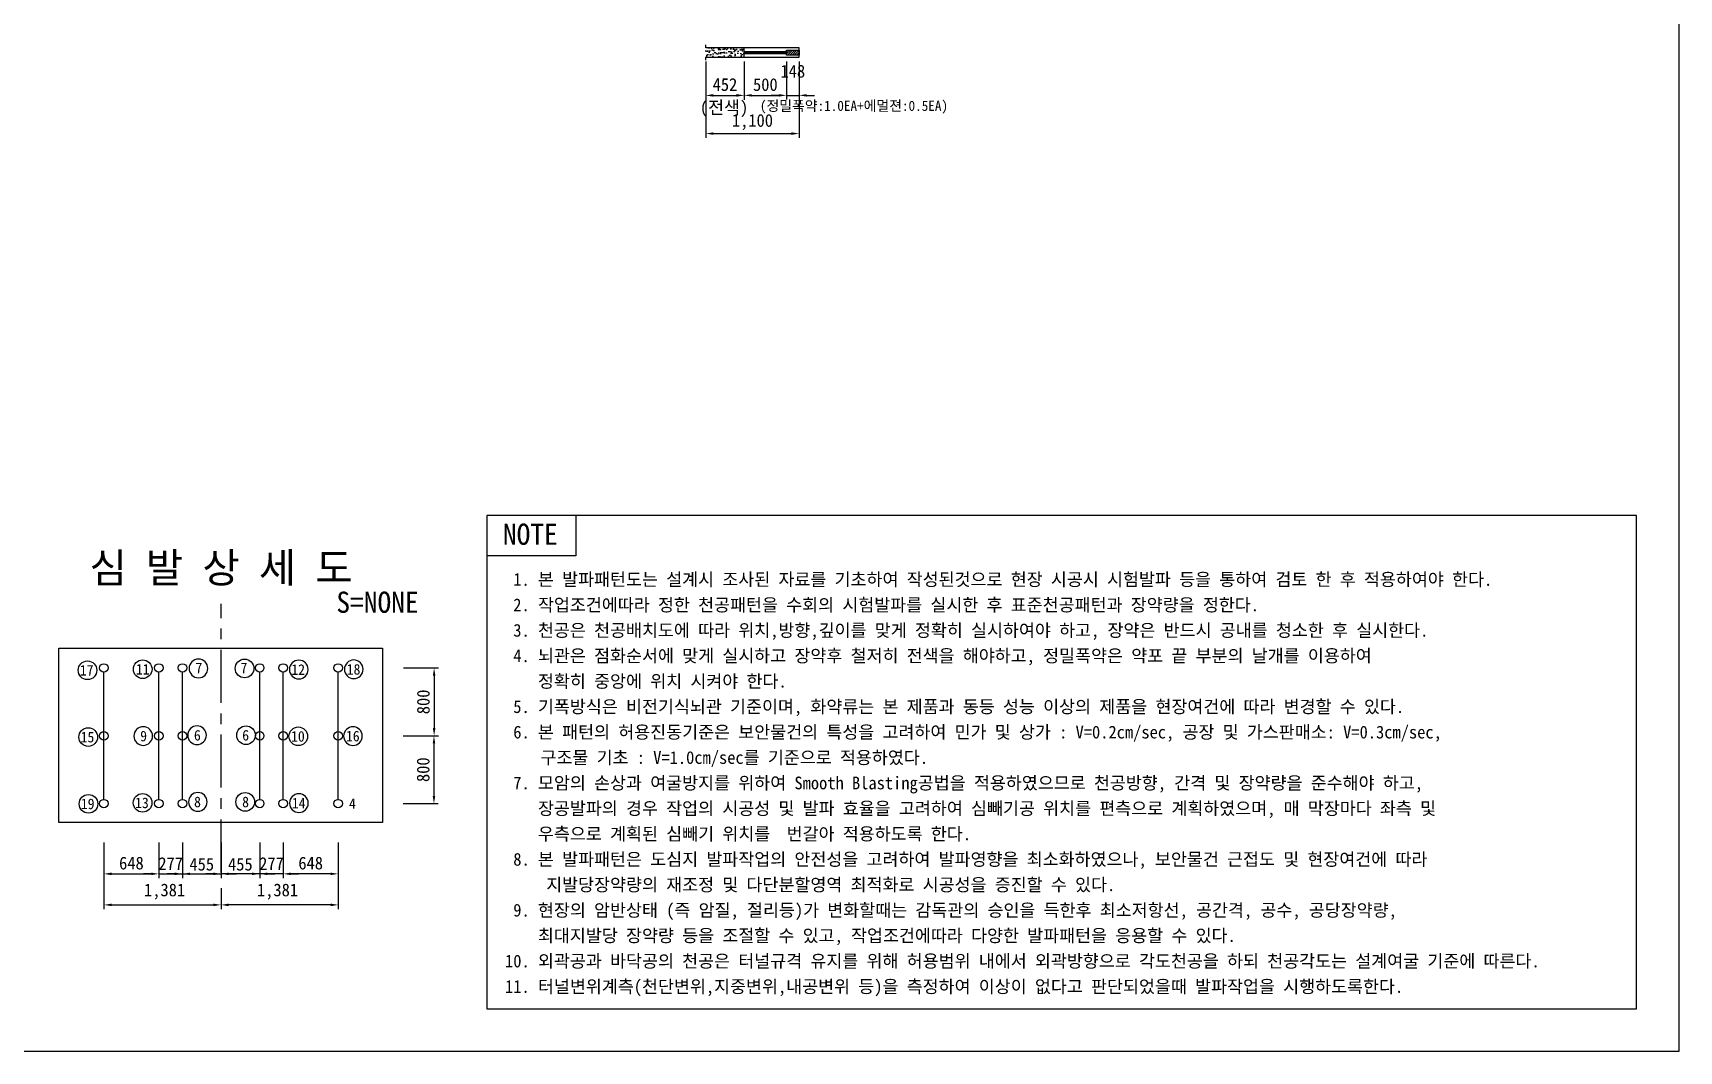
# Model space of a CAD drawing. Header units: millimetres. Extents: x 1250 to 41050, y 2900 to 31257.
# Drawn here: x 21647 to 41050, y 2900 to 14906 of the extents above; entities that cross this region are included whole.
import ezdxf
from ezdxf.enums import TextEntityAlignment as Align

# ---------------------------------------------------------------- set-up
doc = ezdxf.new("R2010")
doc.units = ezdxf.units.MM
doc.header["$LTSCALE"] = 500
doc.header["$PDMODE"] = 1
doc.linetypes.add('A-CENTR01', pattern=[2, 1.25, -0.25, 0.25, -0.25])
for name, color, linetype in [('CS-BLST', 4, 'Continuous'), ('CS-BLST-LIN1', 2, 'Continuous'), ('CS-BLST-PATT', 1, 'Continuous'), ('CS-BLST-TEX2', 3, 'Continuous'), ('CS-BLST-TEX3', 3, 'Continuous'), ('CS-CNTL', 1, 'A-CENTR01'), ('CS-DIMS', 1, 'Continuous'), ('CS-EXCV', 3, 'E-DIGLN01'), ('CS-LEAL', 1, 'Continuous'), ('CS-MISC', 2, 'Continuous'), ('CS-NOTE', 3, 'Continuous'), ('CS-SYMB', 2, 'Continuous'), ('CS-TEX1', 6, 'Continuous'), ('CS-TEXT', 3, 'Continuous'), ('CX-PAPR', 2, 'Continuous')]:
    doc.layers.add(name, color=color, linetype=linetype)
doc.styles.add('굴림체', font='')
doc.styles.get('굴림체').set_extended_font_data('GulimChe')
doc.linetypes.add('E-DIGLN01', pattern='A,0.9,-0.2,[19,kscals.shx,S=0.1,R=180,X=0,Y=0],0.9', length=2)
doc.dimstyles.new('DIM01-50', dxfattribs={"dimscale": 50, "dimtxt": 3, "dimasz": 1.8, "dimexe": 1, "dimexo": 1, "dimgap": 1, "dimtad": 1, "dimdec": 0, "dimzin": 9, "dimdsep": 46, "dimlunit": 6, "dimtxsty": '굴림체', "dimcen": 2.5, "dimclrt": 3, "dimadec": 4, "dimazin": 0, "dimtfac": 1, "dimtdec": 0, "dimtmove": 2, "dimatfit": 3, "dimfxl": 0, "dimtolj": 1, "dimtzin": 0, "dimarcsym": 0})

# ---------------------------------------------------------------- blocks, each defined once
blk = doc.blocks.new('*D64')
at = {"layer": 'CS-DIMS', "color": 0, "lineweight": -2, "ltscale": 30, "transparency": 16777216}
for p, q in [((29578, 14569, 0), (29578, 13669, 0)), ((30678, 14569, 0), (30678, 13669, 0)), ((29668, 13719, 0), (30588, 13719, 0))]:
    blk.add_line(p, q, dxfattribs=at)
at = {"layer": 'CS-DIMS', "color": 0, "ltscale": 30, "transparency": 16777216}
for points in [[(29668, 13734, 0), (29668, 13704, 0), (29578, 13719, 0)], [(30588, 13734, 0), (30588, 13704, 0), (30678, 13719, 0)]]:
    blk.add_solid(points, dxfattribs=at)
at = {"layer": 'Defpoints', "color": 0, "ltscale": 30, "transparency": 16777216}
for p in [(29578, 14619, 0), (30678, 14619, 0), (30678, 13719, 0)]:
    blk.add_point(p, dxfattribs=at)
at = {"layer": 'CS-DIMS', "color": 3, "ltscale": 30, "transparency": 16777216, "insert": (30128, 13855, 0), "char_height": 150, "attachment_point": 5, "style": '굴림체'}
blk.add_mtext('\\A1;1,100', dxfattribs=at)
blk = doc.blocks.new('*D65')
at = {"layer": 'CS-DIMS', "color": 0, "lineweight": -2, "ltscale": 30, "transparency": 16777216}
for p, q in [((29578, 14569, 0), (29578, 14119, 0)), ((30030, 14569, 0), (30030, 14119, 0)), ((29668, 14169, 0), (29940, 14169, 0))]:
    blk.add_line(p, q, dxfattribs=at)
at = {"layer": 'CS-DIMS', "color": 0, "ltscale": 30, "transparency": 16777216}
for points in [[(29668, 14184, 0), (29668, 14154, 0), (29578, 14169, 0)], [(29940, 14184, 0), (29940, 14154, 0), (30030, 14169, 0)]]:
    blk.add_solid(points, dxfattribs=at)
at = {"layer": 'Defpoints', "color": 0, "ltscale": 30, "transparency": 16777216}
for p in [(29578, 14619, 0), (30030, 14619, 0), (30030, 14169, 0)]:
    blk.add_point(p, dxfattribs=at)
at = {"layer": 'CS-DIMS', "color": 3, "ltscale": 30, "transparency": 16777216, "insert": (29804, 14296, 0), "char_height": 150, "attachment_point": 5, "style": '굴림체'}
blk.add_mtext('\\A1;452', dxfattribs=at)
blk = doc.blocks.new('*D66')
at = {"layer": 'CS-DIMS', "color": 0, "lineweight": -2, "ltscale": 30, "transparency": 16777216}
for p, q in [((29578, 14569, 0), (29578, 14120, 0)), ((30030, 14569, 0), (30030, 14120, 0)), ((29668, 14170, 0), (29940, 14170, 0))]:
    blk.add_line(p, q, dxfattribs=at)
at = {"layer": 'CS-DIMS', "color": 0, "ltscale": 30, "transparency": 16777216}
for points in [[(29668, 14185, 0), (29668, 14155, 0), (29578, 14170, 0)], [(29940, 14185, 0), (29940, 14155, 0), (30030, 14170, 0)]]:
    blk.add_solid(points, dxfattribs=at)
at = {"layer": 'Defpoints', "color": 0, "ltscale": 30, "transparency": 16777216}
for p in [(29578, 14619, 0), (30030, 14619, 0), (30030, 14170, 0)]:
    blk.add_point(p, dxfattribs=at)
at = {"layer": 'CS-DIMS', "color": 3, "ltscale": 30, "transparency": 16777216, "insert": (29804, 14297, 0), "char_height": 150, "attachment_point": 5, "style": '굴림체'}
blk.add_mtext('\\A1;452', dxfattribs=at)
blk = doc.blocks.new('*D67')
at = {"layer": 'CS-DIMS', "color": 0, "lineweight": -2, "ltscale": 30, "transparency": 16777216}
for p, q in [((30030, 14569, 0), (30030, 14120, 0)), ((30530, 14569, 0), (30530, 14120, 0)), ((30120, 14170, 0), (30440, 14170, 0))]:
    blk.add_line(p, q, dxfattribs=at)
at = {"layer": 'CS-DIMS', "color": 0, "ltscale": 30, "transparency": 16777216}
for points in [[(30120, 14185, 0), (30120, 14155, 0), (30030, 14170, 0)], [(30440, 14185, 0), (30440, 14155, 0), (30530, 14170, 0)]]:
    blk.add_solid(points, dxfattribs=at)
at = {"layer": 'Defpoints', "color": 0, "ltscale": 30, "transparency": 16777216}
for p in [(30030, 14619, 0), (30530, 14619, 0), (30530, 14170, 0)]:
    blk.add_point(p, dxfattribs=at)
at = {"layer": 'CS-DIMS', "color": 3, "ltscale": 30, "transparency": 16777216, "insert": (30280, 14296, 0), "char_height": 150, "attachment_point": 5, "style": '굴림체'}
blk.add_mtext('\\A1;500', dxfattribs=at)
blk = doc.blocks.new('*D68')
at = {"layer": 'CS-DIMS', "color": 0, "lineweight": -2, "ltscale": 30, "transparency": 16777216}
for p, q in [((30530, 14569, 0), (30530, 14120, 0)), ((30678, 14569, 0), (30678, 14120, 0)), ((30440, 14170, 0), (30350, 14170, 0)), ((30530, 14170, 0), (30678, 14170, 0)), ((30768, 14170, 0), (30858, 14170, 0))]:
    blk.add_line(p, q, dxfattribs=at)
at = {"layer": 'CS-DIMS', "color": 0, "ltscale": 30, "transparency": 16777216}
for points in [[(30440, 14185, 0), (30440, 14155, 0), (30530, 14170, 0)], [(30768, 14185, 0), (30768, 14155, 0), (30678, 14170, 0)]]:
    blk.add_solid(points, dxfattribs=at)
at = {"layer": 'Defpoints', "color": 0, "ltscale": 30, "transparency": 16777216}
for p in [(30530, 14619, 0), (30678, 14619, 0), (30678, 14170, 0)]:
    blk.add_point(p, dxfattribs=at)
at = {"layer": 'CS-DIMS', "color": 3, "ltscale": 30, "transparency": 16777216, "insert": (30604, 14454, 0), "char_height": 150, "attachment_point": 5, "style": '굴림체'}
blk.add_mtext('\\A1;148', dxfattribs=at)
blk = doc.blocks.new('text-cir')
at = {"layer": 'CS-LEAL', "color": 1}
blk.add_circle((0, 0), 110, dxfattribs=at)
blk = doc.blocks.new('*D51')
at = {"layer": 'CS-DIMS', "color": 0, "lineweight": -2, "transparency": 16777216}
for p, q in [((26013, 6618, 0), (26424, 6618, 0)), ((26374, 6528, 0), (26374, 5908, 0)), ((26011, 5818, 0), (26424, 5818, 0))]:
    blk.add_line(p, q, dxfattribs=at)
at = {"layer": 'CS-DIMS', "color": 0, "transparency": 16777216}
for points in [[(26359, 6528, 0), (26389, 6528, 0), (26374, 6618, 0)], [(26359, 5908, 0), (26389, 5908, 0), (26374, 5818, 0)]]:
    blk.add_solid(points, dxfattribs=at)
at = {"layer": 'Defpoints', "color": 0, "transparency": 16777216}
for p in [(25963, 6618, 0), (25961, 5818, 0), (26374, 5818, 0)]:
    blk.add_point(p, dxfattribs=at)
at = {"layer": 'CS-DIMS', "color": 3, "transparency": 16777216, "insert": (26247, 6218, 0), "char_height": 150, "attachment_point": 5, "rotation": 90, "style": '굴림체'}
blk.add_mtext('\\A1;800', dxfattribs=at)
blk = doc.blocks.new('*D52')
at = {"layer": 'CS-DIMS', "color": 0, "lineweight": -2, "transparency": 16777216}
for p, q in [((26015, 7418, 0), (26426, 7418, 0)), ((26376, 7328, 0), (26376, 6708, 0)), ((26013, 6618, 0), (26426, 6618, 0))]:
    blk.add_line(p, q, dxfattribs=at)
at = {"layer": 'CS-DIMS', "color": 0, "transparency": 16777216}
for points in [[(26361, 7328, 0), (26391, 7328, 0), (26376, 7418, 0)], [(26361, 6708, 0), (26391, 6708, 0), (26376, 6618, 0)]]:
    blk.add_solid(points, dxfattribs=at)
at = {"layer": 'Defpoints', "color": 0, "transparency": 16777216}
for p in [(25965, 7418, 0), (25963, 6618, 0), (26376, 6618, 0)]:
    blk.add_point(p, dxfattribs=at)
at = {"layer": 'CS-DIMS', "color": 3, "transparency": 16777216, "insert": (26249, 7018, 0), "char_height": 150, "attachment_point": 5, "rotation": 90, "style": '굴림체'}
blk.add_mtext('\\A1;800', dxfattribs=at)
blk = doc.blocks.new('*D53')
at = {"layer": 'CS-DIMS', "color": 0, "lineweight": -2, "transparency": 16777216}
for p, q in [((23409, 5359, 0), (23409, 4940, 0)), ((23865, 5359, 0), (23865, 4940, 0)), ((23319, 4990, 0), (23229, 4990, 0)), ((23409, 4990, 0), (23865, 4990, 0)), ((23955, 4990, 0), (24045, 4990, 0))]:
    blk.add_line(p, q, dxfattribs=at)
at = {"layer": 'CS-DIMS', "color": 0, "transparency": 16777216}
for points in [[(23319, 5005, 0), (23319, 4975, 0), (23409, 4990, 0)], [(23955, 5005, 0), (23955, 4975, 0), (23865, 4990, 0)]]:
    blk.add_solid(points, dxfattribs=at)
at = {"layer": 'Defpoints', "color": 0, "transparency": 16777216}
for p in [(23409, 5409, 0), (23865, 5409, 0), (23865, 4990, 0)]:
    blk.add_point(p, dxfattribs=at)
at = {"layer": 'CS-DIMS', "color": 3, "transparency": 16777216, "insert": (23637, 5103, 0), "char_height": 150, "attachment_point": 5, "style": '굴림체'}
blk.add_mtext('\\A1;455', dxfattribs=at)
blk = doc.blocks.new('*D54')
at = {"layer": 'CS-DIMS', "color": 0, "lineweight": -2, "transparency": 16777216}
for p, q in [((23409, 5359, 0), (23409, 4940, 0)), ((23132, 5225, 0), (23132, 4940, 0)), ((23042, 4990, 0), (22952, 4990, 0)), ((23132, 4990, 0), (23409, 4990, 0)), ((23499, 4990, 0), (23589, 4990, 0))]:
    blk.add_line(p, q, dxfattribs=at)
at = {"layer": 'CS-DIMS', "color": 0, "transparency": 16777216}
for points in [[(23042, 5005, 0), (23042, 4975, 0), (23132, 4990, 0)], [(23499, 5005, 0), (23499, 4975, 0), (23409, 4990, 0)]]:
    blk.add_solid(points, dxfattribs=at)
at = {"layer": 'Defpoints', "color": 0, "transparency": 16777216}
for p in [(23132, 5275, 0), (23409, 5409, 0), (23409, 4990, 0)]:
    blk.add_point(p, dxfattribs=at)
at = {"layer": 'CS-DIMS', "color": 3, "transparency": 16777216, "insert": (23271, 5111, 0), "char_height": 150, "attachment_point": 5, "style": '굴림체'}
blk.add_mtext('\\A1;277', dxfattribs=at)
blk = doc.blocks.new('*D55')
at = {"layer": 'CS-DIMS', "color": 0, "lineweight": -2, "transparency": 16777216}
for p, q in [((22484, 5359, 0), (22484, 4940, 0)), ((23132, 5359, 0), (23132, 4940, 0)), ((22574, 4990, 0), (23042, 4990, 0))]:
    blk.add_line(p, q, dxfattribs=at)
at = {"layer": 'CS-DIMS', "color": 0, "transparency": 16777216}
for points in [[(22574, 5005, 0), (22574, 4975, 0), (22484, 4990, 0)], [(23042, 5005, 0), (23042, 4975, 0), (23132, 4990, 0)]]:
    blk.add_solid(points, dxfattribs=at)
at = {"layer": 'Defpoints', "color": 0, "transparency": 16777216}
for p in [(22484, 5409, 0), (23132, 5409, 0), (23132, 4990, 0)]:
    blk.add_point(p, dxfattribs=at)
at = {"layer": 'CS-DIMS', "color": 3, "transparency": 16777216, "insert": (22808, 5116, 0), "char_height": 150, "attachment_point": 5, "style": '굴림체'}
blk.add_mtext('\\A1;648', dxfattribs=at)
blk = doc.blocks.new('*D56')
at = {"layer": 'CS-DIMS', "color": 0, "lineweight": -2, "transparency": 16777216}
for p, q in [((22484, 5359, 0), (22484, 4574, 0)), ((23865, 4822, 0), (23865, 4574, 0)), ((22574, 4624, 0), (23775, 4624, 0))]:
    blk.add_line(p, q, dxfattribs=at)
at = {"layer": 'CS-DIMS', "color": 0, "transparency": 16777216}
for points in [[(22574, 4639, 0), (22574, 4609, 0), (22484, 4624, 0)], [(23775, 4639, 0), (23775, 4609, 0), (23865, 4624, 0)]]:
    blk.add_solid(points, dxfattribs=at)
at = {"layer": 'Defpoints', "color": 0, "transparency": 16777216}
for p in [(22484, 5409, 0), (23865, 4872, 0), (23865, 4624, 0)]:
    blk.add_point(p, dxfattribs=at)
at = {"layer": 'CS-DIMS', "color": 3, "transparency": 16777216, "insert": (23199, 4781, 0), "char_height": 150, "attachment_point": 5, "style": '굴림체'}
blk.add_mtext('\\A1;1,381', dxfattribs=at)
blk = doc.blocks.new('*D57')
at = {"layer": 'CS-DIMS', "color": 0, "lineweight": -2, "transparency": 16777216}
for p, q in [((23865, 5359, 0), (23865, 4940, 0)), ((24320, 5359, 0), (24320, 4940, 0)), ((23775, 4990, 0), (23685, 4990, 0)), ((24320, 4990, 0), (23865, 4990, 0)), ((24410, 4990, 0), (24500, 4990, 0))]:
    blk.add_line(p, q, dxfattribs=at)
at = {"layer": 'CS-DIMS', "color": 0, "transparency": 16777216}
for points in [[(23775, 5005, 0), (23775, 4975, 0), (23865, 4990, 0)], [(24410, 5005, 0), (24410, 4975, 0), (24320, 4990, 0)]]:
    blk.add_solid(points, dxfattribs=at)
at = {"layer": 'Defpoints', "color": 0, "transparency": 16777216}
for p in [(23865, 5409, 0), (24320, 5409, 0), (23865, 4990, 0)]:
    blk.add_point(p, dxfattribs=at)
at = {"layer": 'CS-DIMS', "color": 3, "transparency": 16777216, "insert": (24092, 5103, 0), "char_height": 150, "attachment_point": 5, "style": '굴림체'}
blk.add_mtext('\\A1;455', dxfattribs=at)
blk = doc.blocks.new('*D58')
at = {"layer": 'CS-DIMS', "color": 0, "lineweight": -2, "transparency": 16777216}
for p, q in [((24320, 5359, 0), (24320, 4940, 0)), ((24597, 5225, 0), (24597, 4940, 0)), ((24230, 4990, 0), (24140, 4990, 0)), ((24597, 4990, 0), (24320, 4990, 0)), ((24687, 4990, 0), (24777, 4990, 0))]:
    blk.add_line(p, q, dxfattribs=at)
at = {"layer": 'CS-DIMS', "color": 0, "transparency": 16777216}
for points in [[(24230, 5005, 0), (24230, 4975, 0), (24320, 4990, 0)], [(24687, 5005, 0), (24687, 4975, 0), (24597, 4990, 0)]]:
    blk.add_solid(points, dxfattribs=at)
at = {"layer": 'Defpoints', "color": 0, "transparency": 16777216}
for p in [(24320, 5409, 0), (24597, 5275, 0), (24320, 4990, 0)]:
    blk.add_point(p, dxfattribs=at)
at = {"layer": 'CS-DIMS', "color": 3, "transparency": 16777216, "insert": (24459, 5111, 0), "char_height": 150, "attachment_point": 5, "style": '굴림체'}
blk.add_mtext('\\A1;277', dxfattribs=at)
blk = doc.blocks.new('*D59')
at = {"layer": 'CS-DIMS', "color": 0, "lineweight": -2, "transparency": 16777216}
for p, q in [((24597, 5359, 0), (24597, 4940, 0)), ((25246, 5359, 0), (25246, 4940, 0)), ((25156, 4990, 0), (24687, 4990, 0))]:
    blk.add_line(p, q, dxfattribs=at)
at = {"layer": 'CS-DIMS', "color": 0, "transparency": 16777216}
for points in [[(24687, 5005, 0), (24687, 4975, 0), (24597, 4990, 0)], [(25156, 5005, 0), (25156, 4975, 0), (25246, 4990, 0)]]:
    blk.add_solid(points, dxfattribs=at)
at = {"layer": 'Defpoints', "color": 0, "transparency": 16777216}
for p in [(24597, 5409, 0), (25246, 5409, 0), (24597, 4990, 0)]:
    blk.add_point(p, dxfattribs=at)
at = {"layer": 'CS-DIMS', "color": 3, "transparency": 16777216, "insert": (24921, 5116, 0), "char_height": 150, "attachment_point": 5, "style": '굴림체'}
blk.add_mtext('\\A1;648', dxfattribs=at)
blk = doc.blocks.new('*D60')
at = {"layer": 'CS-DIMS', "color": 0, "lineweight": -2, "transparency": 16777216}
for p, q in [((25246, 5359, 0), (25246, 4574, 0)), ((23865, 4822, 0), (23865, 4574, 0)), ((25156, 4624, 0), (23955, 4624, 0))]:
    blk.add_line(p, q, dxfattribs=at)
at = {"layer": 'CS-DIMS', "color": 0, "transparency": 16777216}
for points in [[(23955, 4639, 0), (23955, 4609, 0), (23865, 4624, 0)], [(25156, 4639, 0), (25156, 4609, 0), (25246, 4624, 0)]]:
    blk.add_solid(points, dxfattribs=at)
at = {"layer": 'Defpoints', "color": 0, "transparency": 16777216}
for p in [(25246, 5409, 0), (23865, 4872, 0), (23865, 4624, 0)]:
    blk.add_point(p, dxfattribs=at)
at = {"layer": 'CS-DIMS', "color": 3, "transparency": 16777216, "insert": (24530, 4781, 0), "char_height": 150, "attachment_point": 5, "style": '굴림체'}
blk.add_mtext('\\A1;1,381', dxfattribs=at)

msp = doc.modelspace()

# ---------------------------------------------------------------- hatches: boundary and pattern name
at = {"layer": 'CS-BLST-PATT'}
h = msp.add_hatch(dxfattribs=at)
h.set_pattern_fill('AR-CONC', color=256, scale=0.5, style=0)
h.set_pattern_definition([(50, (-386332.35, 462404.99), (91.0923345, -7.969543), [9.525, -104.775]), (355, (-386332.35, 462404.99), (-17.621413, 95.528321), [7.62, -83.82]), (100.451, (-386324.76, 462404.325), (73.471251, 87.558344), [8.095, -89.045]), (46.1842, (-386332.35, 462430.39), (135.53952, -21.021164), [14.2875, -157.1625]), (96.6356, (-386321.05, 462428.64), (118.702117, 123.712778), [12.1425, -133.5675]), (351.184, (-386332.35, 462430.39), (118.702303, 123.71256), [11.43, -125.73]), (21, (-386319.65, 462424.04), (75.80744, -51.132759), [9.525, -104.775]), (326, (-386319.65, 462424.04), (30.901014, 92.093983), [7.62, -83.82]), (71.4514, (-386313.33, 462419.78), (106.708245, 40.961429), [8.095, -89.045]), (37.5, (-386332.35, 462404.99), (1.5443016, 42.2775194), [0, -82.804, 0, -85.09, 0, -84.1375]), (7.5, (-386332.35, 462404.99), (33.4098313, 50.0902874), [0, -48.514, 0, -80.899, 0, -32.0675]), (327.5, (-386360.67, 462404.99), (67.7952976, -2.864372), [0, -31.75, 0, -99.06, 0, -131.445]), (317.5, (-386373.37, 462404.99), (74.0645907, 12.7132455), [0, -41.275, 0, -65.786, 0, -93.345])])
h.paths.add_polyline_path([(30030.1, 14729.2), (29577.7, 14729.2), (29577.7, 14619.2), (30030.1, 14619.2)])
h = msp.add_hatch(dxfattribs=at)
h.set_pattern_fill('ANSI31', color=256, scale=5.824581, style=0)
h.set_pattern_definition([(45, (-735494.118, 239942.114), (-13.0765565, 13.0765565), [])])
h.paths.add_polyline_path([(30530.2, 14703.3), (30530.2, 14645.1), (30677.7, 14645.1), (30677.7, 14703.3)])
at = {"layer": 'CS-SYMB'}
h = msp.add_hatch(dxfattribs=at)
h.set_pattern_fill('LINE', color=256, scale=4.6, style=0)
h.set_pattern_definition([(0, (-1996172.38, 848027.737), (0, 14.605), [])])
h.paths.add_polyline_path([(30530.2, 14659.7), (30530.2, 14688.8), (30030.2, 14688.8), (30030.2, 14659.7)])

# ---------------------------------------------------------------- linework, layer by layer
at = {"layer": 'CS-BLST', "elevation": 0}
msp.add_lwpolyline([(30530.2, 14703.3), (30677.7, 14703.3), (30677.7, 14645.1), (30530.2, 14645.1)], close=True, dxfattribs=at)
at = {"layer": 'CS-BLST'}
for centre in [(22483.7, 7418.3, 0), (23131.9, 7418.3, 0), (23409.3, 7418.3, 0), (24319.9, 7418.3, 0), (24597.3, 7418.3, 0), (25245.5, 7418.3, 0), (22483.7, 6618.3, 0), (23131.9, 6618.3, 0), (23409.3, 6618.3, 0), (24319.9, 6618.3, 0), (24597.3, 6618.3, 0), (25245.5, 6618.3, 0), (22483.7, 5818.3, 0), (23131.9, 5818.3, 0), (23409.3, 5818.3, 0), (24319.9, 5818.3, 0), (24597.3, 5818.3, 0), (25245.5, 5818.3, 0)]:
    msp.add_circle(centre, 50, dxfattribs=at)
at = {"layer": 'CS-BLST-LIN1', "elevation": 0}
for points in [[(22483.7, 5868.3), (22483.7, 7368.3)], [(23131.9, 5868.3), (23131.9, 7368.3)], [(23409.3, 5868.3), (23409.3, 7368.3)], [(24319.9, 5868.3), (24319.9, 7368.3)], [(24597.3, 5868.3), (24597.3, 7368.3)], [(25245.5, 5868.3), (25245.5, 7368.3)]]:
    msp.add_lwpolyline(points, dxfattribs=at)
at = {"layer": 'CS-CNTL'}
msp.add_line((23864.6, 5006.3, 0), (23864.6, 8174.5, 0), dxfattribs=at)
at = {"layer": 'CS-EXCV', "elevation": 0}
msp.add_lwpolyline([(29577.7, 14584.3), (29577.7, 14619.2), (30677.7, 14619.2), (30677.7, 14729.2), (29577.7, 14729.2), (29577.7, 14764.2)], dxfattribs=at)
at = {"layer": 'CS-MISC', "elevation": 0}
msp.add_lwpolyline([(21951.9, 7649.4), (25767.6, 7649.4), (25767.6, 5594.5), (21951.9, 5594.5)], close=True, dxfattribs=at)
at = {"layer": 'CS-NOTE'}
for points in [[(26997.7, 3400), (40550, 3400), (40550, 9217), (26997.7, 9217), (26997.7, 3400)], [(28047.7, 9217), (28047.7, 8742), (26997.7, 8742)]]:
    msp.add_lwpolyline(points, dxfattribs=at)
at = {"layer": 'CS-SYMB'}
msp.add_line((30030.1, 14619.2, 0), (30030.1, 14729.2, 0), dxfattribs=at)
at = {"layer": 'CS-SYMB', "elevation": 0}
msp.add_lwpolyline([(30030.2, 14688.8), (30530.2, 14688.8), (30530.2, 14659.7), (30030.2, 14659.7)], close=True, dxfattribs=at)
at = {"layer": 'CX-PAPR'}
msp.add_lwpolyline([(1250, 2900), (41050, 2900), (41050, 28700), (1250, 28700)], close=True, dxfattribs=at)

# ---------------------------------------------------------------- block references
at = {"layer": 'CS-BLST-TEX2'}
for p in [(22290.3, 7390.6, 0), (22941, 7402.6, 0), (24141.6, 7412.1, 0), (22299.3, 6603.1, 0), (24158.8, 6624.6, 0), (24774.7, 6611.7, 0), (22302, 5815.5, 0), (22939.9, 5827.4, 0), (24149.3, 5838.3, 0)]:
    msp.add_blockref('text-cir', p, dxfattribs=at)
at = {"layer": 'CS-BLST-TEX2', "xscale": -1}
for p in [(23598.4, 7412.1, 0), (24780.9, 7399.2, 0), (25428.7, 7401.9, 0), (22947.3, 6615.1, 0), (23581.2, 6624.6, 0), (25419.6, 6614.4, 0), (23590.7, 5838.3, 0), (24782, 5824, 0)]:
    msp.add_blockref('text-cir', p, dxfattribs=at)

# ---------------------------------------------------------------- texts
at = {"layer": 'CS-BLST-TEX2', "style": '굴림체'}
for s, p in [('17', (22280.9, 7390.6, 0)), ('11', (22942.1, 7402.6, 0)), ('7', (23602.5, 7417, 0)), ('7', (24134, 7417, 0)), ('12', (24773.7, 7399.2, 0)), ('18', (25426.6, 7401.9, 0)), ('15', (22289.8, 6603.1, 0)), ('9', (22951.4, 6615.1, 0)), ('6', (23585.3, 6624.6, 0)), ('6', (24154.6, 6624.6, 0)), ('10', (24770.4, 6611.7, 0)), ('16', (25417.5, 6614.4, 0)), ('19', (22292.6, 5815.5, 0)), ('13', (22931.7, 5827.4, 0)), ('8', (23586.9, 5838.3, 0)), ('8', (24153.2, 5838.3, 0)), ('14', (24780.1, 5824, 0)), ('4', (25413.8, 5819.3, 0))]:
    msp.add_text(s, height=125, dxfattribs=at).set_placement(p, align=Align.MIDDLE_CENTER)
at = {"layer": 'CS-BLST-TEX3', "style": '굴림체'}
for s, height, p in [('(전색)', 150, (29793.3, 13952.1, 0)), ('(정밀폭약:1.0EA+에멀젼:0.5EA)', 120, (31324.5, 13986.7, 0))]:
    msp.add_text(s, height=height, dxfattribs=at).set_placement(p, align=Align.CENTER)
at = {"layer": 'CS-NOTE', "style": '굴림체'}
for s, height, p in [('NOTE', 250, (27187.3, 8869.9)), (' 1. 본 발파패턴도는 설계시 조사된 자료를 기초하여 작성된것으로 현장 시공시 시험발파 등을 통하여 검토 한 후 적용하여야 한다.', 150, (27211.9, 8386.7)), (' 2. 작업조건에따라 정한 천공패턴을 수회의 시험발파를 실시한 후 표준천공패턴과 장약량을 정한다.', 150, (27211.9, 8086.7)), (' 3. 천공은 천공배치도에 따라 위치,방향,깊이를 맞게 정확히 실시하여야 하고, 장약은 반드시 공내를 청소한 후 실시한다.', 150, (27211.9, 7786.7)), (' 4. 뇌관은 점화순서에 맞게 실시하고 장약후 철저히 전색을 해야하고, 정밀폭약은 약포 끝 부분의 날개를 이용하여', 150, (27211.9, 7486.7)), ('    정확히 중앙에 위치 시켜야 한다.', 150, (27211.9, 7186.7)), (' 5. 기폭방식은 비전기식뇌관 기준이며, 화약류는 본 제품과 동등 성능 이상의 제품을 현장여건에 따라 변경할 수 있다.', 150, (27211.9, 6886.7)), (' 6. 본 패턴의 허용진동기준은 보안물건의 특성을 고려하여 민가 및 상가 : V=0.2cm/sec, 공장 및 가스판매소: V=0.3cm/sec, ', 150, (27211.9, 6586.7)), ('    구조물 기초 : V=1.0cm/sec를 기준으로 적용하였다.', 150, (27241.5, 6286.7)), (' 7. 모암의 손상과 여굴방지를 위하여 Smooth Blasting공법을 적용하였으므로 천공방향, 간격 및 장약량을 준수해야 하고,', 150, (27211.9, 5986.7)), ('    장공발파의 경우 작업의 시공성 및 발파 효율을 고려하여 심빼기공 위치를 편측으로 계획하였으며, 매 막장마다 좌측 및', 150, (27211.9, 5686.7)), ('    우측으로 계획된 심빼기 위치를  번갈아 적용하도록 한다.', 150, (27211.9, 5386.7)), (' 8. 본 발파패턴은 도심지 발파작업의 안전성을 고려하여 발파영향을 최소화하였으나, 보안물건 근접도 및 현장여건에 따라', 150, (27211.9, 5086.7)), ('     지발당장약량의 재조정 및 다단분할영역 최적화로 시공성을 증진할 수 있다.', 150, (27211.9, 4786.7)), (' 9. 현장의 암반상태 (즉 암질, 절리등)가 변화할때는 감독관의 승인을 득한후 최소저항선, 공간격, 공수, 공당장약량,', 150, (27211.9, 4486.7)), ('    최대지발당 장약량 등을 조절할 수 있고, 작업조건에따라 다양한 발파패턴을 응용할 수 있다. ', 150, (27211.9, 4186.7)), ('10. 외곽공과 바닥공의 천공은 터널규격 유지를 위해 허용범위 내에서 외곽방향으로 각도천공을 하되 천공각도는 설계여굴 기준에 따른다.', 150, (27211.9, 3886.7)), ('11. 터널변위계측(천단변위,지중변위,내공변위 등)을 측정하여 이상이 없다고 판단되었을때 발파작업을 시행하도록한다.', 150, (27211.9, 3586.7))]:
    msp.add_text(s, height=height, dxfattribs=at).set_placement(p)
at = {"layer": 'CS-TEX1', "style": '굴림체'}
msp.add_text('심 발 상 세 도', height=350, dxfattribs=at).set_placement((23864.6, 8602.8, 0), align=Align.MIDDLE)
at = {"layer": 'CS-TEXT', "style": '굴림체'}
msp.add_text('S=NONE', height=250, dxfattribs=at).set_placement((25224.1, 8068.1, 0))

# ---------------------------------------------------------------- dimensions: what is measured, and where the dimension line sits
at = {"layer": 'CS-DIMS', "ltscale": 30}
for base, p1, p2, picture, middle in [((30677.7, 13719.2, 0), (29577.7, 14619.2, 0), (30677.7, 14619.2, 0), '*D64', (30127.7, 13855.4, 0)), ((30030.1, 14169.2, 0), (29577.7, 14619.2, 0), (30030.1, 14619.2, 0), '*D65', (29803.9, 14296.1, 0)), ((30030.1, 14169.7, 0), (29577.7, 14619.2, 0), (30030.1, 14619.2, 0), '*D66', (29803.9, 14296.6, 0)), ((30530.2, 14169.7, 0), (30030.1, 14619.2, 0), (30530.2, 14619.2, 0), '*D67', (30280.1, 14296.4, 0))]:
    dim = msp.add_linear_dim(base=base, p1=p1, p2=p2, dimstyle='DIM01-50', dxfattribs=at)
    dim.commit()
    dim.dimension.update_dxf_attribs({"geometry": picture, "text_midpoint": middle})
dim = msp.add_linear_dim(base=(30677.66091, 14169.74449, 0), p1=(30530.1609, 14619.22388, 0), p2=(30677.66091, 14619.22388, 0), dimstyle='DIM01-50', dxfattribs=at)
dim.commit()
dim.dimension.update_dxf_attribs({"geometry": '*D68', "text_midpoint": (30603.91091, 14454.48932, 0), "dimtype": 160})
at = {"layer": 'CS-DIMS'}
for base, p1, p2, angle, picture, middle in [((26375.8, 6618.3, 0), (25964.7, 7418.3, 0), (25962.7, 6618.3, 0), 90, '*D52', (26249.1, 7018.3, 0)), ((26373.8, 5818.3, 0), (25962.7, 6618.3, 0), (25960.7, 5818.3, 0), 90, '*D51', (26247.1, 6218.3, 0)), ((24597.3, 4989.5, 0), (25245.5, 5408.8, 0), (24597.3, 5408.8, 0), 180, '*D59', (24921.4, 5116.4, 0))]:
    dim = msp.add_linear_dim(base=base, p1=p1, p2=p2, angle=angle, dimstyle='DIM01-50', dxfattribs=at)
    dim.commit()
    dim.dimension.update_dxf_attribs({"geometry": picture, "text_midpoint": middle})
dim = msp.add_linear_dim(base=(23131.9, 4989.5, 0), p1=(22483.7, 5408.8, 0), p2=(23131.9, 5408.8, 0), dimstyle='DIM01-50', dxfattribs=at)
dim.commit()
dim.dimension.update_dxf_attribs({"geometry": '*D55', "text_midpoint": (22807.8, 5116.4, 0)})
for base, p1, p2, picture, middle in [((23864.6, 4624.3, 0), (22483.7, 5408.8, 0), (23864.6, 4872.5, 0), '*D56', (23198.7, 4780.5, 0)), ((23409.3, 4989.5, 0), (23131.9, 5275.2, 0), (23409.3, 5408.8, 0), '*D54', (23270.6, 5110.8, 0)), ((23864.6, 4989.5, 0), (23409.3, 5408.8, 0), (23864.6, 5408.8, 0), '*D53', (23636.9, 5103.4, 0))]:
    dim = msp.add_linear_dim(base=base, p1=p1, p2=p2, dimstyle='DIM01-50', dxfattribs=at)
    dim.commit()
    dim.dimension.update_dxf_attribs({"geometry": picture, "text_midpoint": middle, "dimtype": 160})
for base, p1, p2, picture, middle in [((23864.6, 4989.5, 0), (24319.9, 5408.8, 0), (23864.6, 5408.8, 0), '*D57', (24092.2, 5103.4, 0)), ((23864.6, 4624.3, 0), (25245.5, 5408.8, 0), (23864.6, 4872.5, 0), '*D60', (24530.5, 4780.5, 0)), ((24319.9, 4989.5, 0), (24597.3, 5275.2, 0), (24319.9, 5408.8, 0), '*D58', (24458.6, 5110.8, 0))]:
    dim = msp.add_linear_dim(base=base, p1=p1, p2=p2, angle=180, dimstyle='DIM01-50', dxfattribs=at)
    dim.commit()
    dim.dimension.update_dxf_attribs({"geometry": picture, "text_midpoint": middle, "dimtype": 160})

doc.saveas('drawing.dxf')
